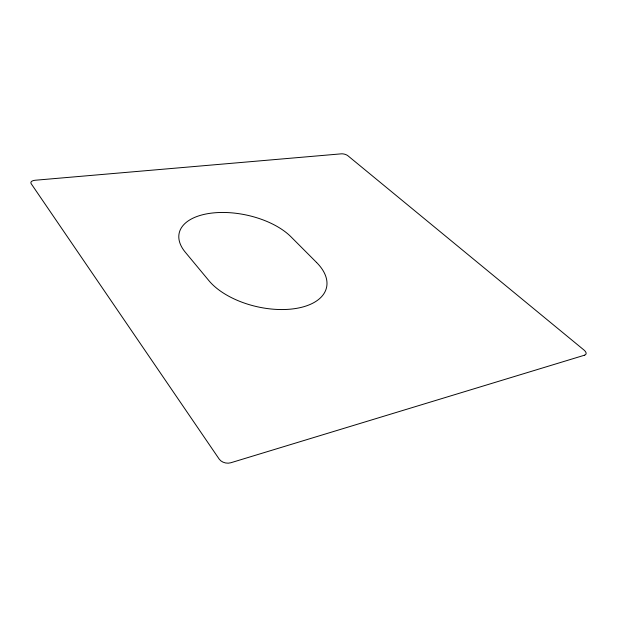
<?xml version="1.0" encoding="UTF-8"?>
<svg xmlns="http://www.w3.org/2000/svg" width="617" height="617" viewBox="0 0 617 617"><rect width="100%" height="100%" fill="white"/><g stroke="black" fill="none" stroke-linecap="round" stroke-linejoin="round"><path stroke-width="0.93" d="M584.623 355.168L230.743 462.773A8.561 6.147 12.4 0 1 219.189 459.094L31.174 183.689A6.317 2.931 5.2 0 1 35.138 180.249L341.324 153.834A4.859 1.982 14.8 0 1 347.888 155.746L584.014 350.055A6.694 3.232 24.8 0 1 584.623 355.168M316.598 262.495L290.977 236.805A61.669 31.722 11.9 0 0 209.711 213.359A61.669 31.722 11.9 0 0 185.316 252.237L208.932 280.689A63.875 34.228 13 0 0 296.345 308.392A63.875 34.228 13 0 0 316.598 262.495"/></g></svg>
